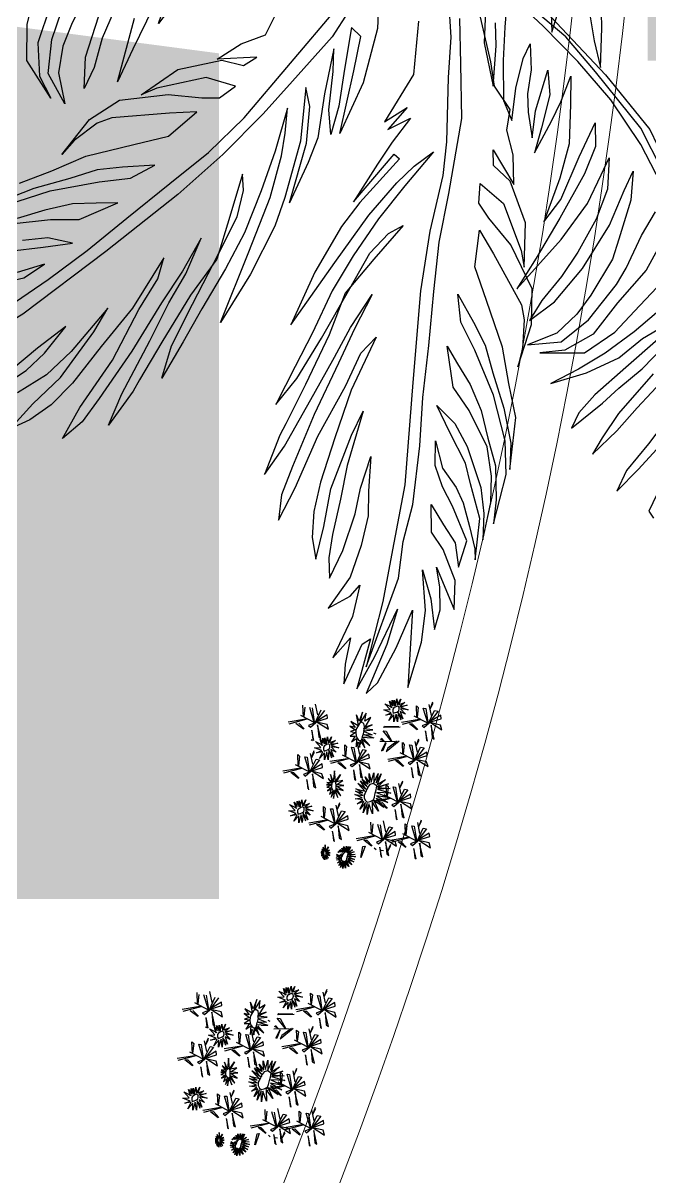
# Model space of a CAD drawing. Header units: millimetres. Extents: x 2508 to 2607, y 837 to 997.
# Drawn here: x 2546.173 to 2547.629, y 846.532 to 849.211 of the extents above; entities that cross this region are included whole.
import ezdxf

# ---------------------------------------------------------------- set-up
doc = ezdxf.new("R2010")
doc.units = ezdxf.units.MM
doc.layers.add('pergolas', color=24, linetype='Continuous')
doc.layers.add('PISO EST', color=250, linetype='Continuous', lineweight=0)

# ---------------------------------------------------------------- blocks, each defined once
blk = doc.blocks.new('A-19')
at = {"color": 8}
for points in [[(0.2924, -0.0842), (0.3241, -0.1263), (0.3136, -0.0962)], [(0.3299, -0.1079), (0.3533, -0.1551), (0.3706, -0.1924), (0.3511, -0.12)], [(0.3743, -0.1113), (0.388, -0.1428), (0.3971, -0.1761), (0.4084, -0.2), (0.407, -0.1643), (0.3919, -0.1176)], [(0.402, -0.084), (0.4229, -0.1271), (0.4325, -0.152), (0.4374, -0.1821), (0.4305, -0.2172), (0.4493, -0.1828), (0.4449, -0.1443), (0.4283, -0.0951)], [(0.4468, -0.1066), (0.461, -0.1481), (0.4591, -0.1858), (0.4461, -0.211), (0.4733, -0.168), (0.4731, -0.1269), (0.465, -0.0953)], [(-0.121, -0.0934), (-0.1224, -0.136), (-0.1329, -0.1022)], [(-0.1649, -0.1119), (-0.1705, -0.1457), (-0.1777, -0.176), (-0.1793, -0.1316), (-0.1784, -0.0947)], [(0.0289, -0.1233), (0.0344, -0.1838), (0.0676, -0.2377), (0.0416, -0.2216), (0.0637, -0.2465), (0.0378, -0.2335), (0.0588, -0.2609), (0.0756, -0.2857), (0.1025, -0.3285), (0.0566, -0.2742), (0.0504, -0.2797), (0.0954, -0.3291), (0.1163, -0.3565), (0.1467, -0.4084), (0.1737, -0.4678), (0.1237, -0.3974), (0.0853, -0.3434), (0.0534, -0.3067), (0.0338, -0.2881), (0.0118, -0.2716), (0.0444, -0.3102), (0.0744, -0.3476), (0.103, -0.3897), (0.1267, -0.4296), (0.1492, -0.4772), (0.169, -0.5154), (0.1907, -0.5582), (0.1669, -0.5288), (0.139, -0.4832), (0.1069, -0.4268), (0.0841, -0.3866), (0.0631, -0.3644), (0.0461, -0.3553), (0.0795, -0.3935), (0.112, -0.4321), (0.1302, -0.4793), (0.157, -0.5357), (0.1793, -0.5803), (0.1864, -0.5932), (0.2035, -0.6377), (0.1808, -0.6057), (0.1477, -0.5466), (0.1242, -0.5045), (0.1061, -0.4709), (0.0813, -0.4335), (0.1015, -0.4726), (0.1196, -0.5115), (0.1472, -0.5697), (0.172, -0.6289), (0.1842, -0.6607), (0.1879, -0.6895), (0.1688, -0.6531), (0.143, -0.5942), (0.1118, -0.5374), (0.0945, -0.5003), (0.077, -0.482), (0.1053, -0.542), (0.124, -0.5963), (0.1401, -0.6464), (0.1478, -0.6799), (0.1497, -0.7094), (0.1456, -0.7339), (0.1365, -0.6967), (0.1285, -0.654), (0.1051, -0.5931), (0.0916, -0.566), (0.11, -0.6277), (0.1173, -0.6656), (0.1265, -0.7058), (0.1305, -0.7324), (0.13, -0.7555), (0.1147, -0.7239), (0.1008, -0.6823), (0.0949, -0.6533), (0.0831, -0.6172), (0.0858, -0.6568), (0.0861, -0.6848), (0.0938, -0.7183), (0.1065, -0.7541), (0.1315, -0.7893), (0.1065, -0.7759), (0.0955, -0.7635), (0.1039, -0.7989), (0.126, -0.8456), (0.1059, -0.8231), (0.1122, -0.853), (0.1135, -0.8754), (0.093, -0.8301), (0.0835, -0.8244), (0.0989, -0.881), (0.0789, -0.8449), (0.0527, -0.7904), (0.065, -0.8305), (0.0884, -0.8861), (0.0756, -0.8743), (0.0541, -0.8346), (0.0355, -0.7918), (0.041, -0.8793), (0.0254, -0.8279), (0.0211, -0.7921), (0.0242, -0.7461), (0.0149, -0.7788), (0.0107, -0.8138), (0.0041, -0.7913), (0.0045, -0.7651), (0.0084, -0.7428), (-0.0116, -0.7911), (-0.0128, -0.7582), (0.0007, -0.7228), (0.014, -0.7031), (0.0144, -0.6717), (0.0004, -0.6948), (-0.0126, -0.7154), (-0.0165, -0.743), (-0.0259, -0.7132), (-0.0098, -0.6737), (0.0015, -0.6517), (0.01, -0.6276), (0.0096, -0.5996), (0.0018, -0.6307), (-0.0138, -0.6524), (-0.0217, -0.6699), (-0.0291, -0.6968), (-0.035, -0.722), (-0.0354, -0.7346), (-0.0409, -0.6877), (-0.03, -0.6482), (-0.0243, -0.6251), (-0.0065, -0.5901), (0.0079, -0.5596), (-0.0125, -0.5799), (-0.0264, -0.6061), (-0.0418, -0.6527), (-0.0451, -0.6821), (-0.0441, -0.7119), (-0.0531, -0.6695), (-0.0541, -0.6397), (-0.0492, -0.6065), (-0.0285, -0.5653), (-0.0106, -0.5386), (-0.0035, -0.4921), (-0.0155, -0.5123), (-0.0296, -0.5355), (-0.0421, -0.5653), (-0.0499, -0.5964), (-0.0587, -0.6279), (-0.0594, -0.6667), (-0.0563, -0.6937), (-0.0705, -0.6377), (-0.0695, -0.5997), (-0.0561, -0.5477), (-0.035, -0.4969), (-0.0192, -0.4648), (-0.0157, -0.4332), (-0.0336, -0.4651), (-0.0467, -0.491), (-0.0554, -0.5225), (-0.0681, -0.5627), (-0.0758, -0.6022), (-0.0748, -0.632), (-0.0817, -0.5732), (-0.0736, -0.5347), (-0.0666, -0.4934), (-0.0483, -0.4405), (-0.0349, -0.4021), (-0.0405, -0.3605), (-0.0562, -0.3873), (-0.0881, -0.4454), (-0.091, -0.4622), (-0.089, -0.4947), (-0.084, -0.5157), (-0.0994, -0.4675), (-0.1003, -0.4272), (-0.0758, -0.3771), (-0.051, -0.3468), (-0.0397, -0.3299), (-0.041, -0.3075), (-0.0677, -0.3303), (-0.0878, -0.3838), (-0.0909, -0.4027), (-0.0926, -0.3523), (-0.0753, -0.3051), (-0.0561, -0.2873), (-0.0557, -0.2694), (-0.0792, -0.3086), (-0.0785, -0.275), (-0.0715, -0.2473), (-0.0753, -0.2238), (-0.0574, -0.1971), (-0.0534, -0.1695), (-0.0415, -0.1191)], [(0.0741, -0.105), (0.0755, -0.1317), (0.0916, -0.1934), (0.118, -0.2511), (0.1021, -0.1797), (0.0942, -0.1409), (0.1049, -0.1307), (0.1128, -0.1779), (0.1194, -0.22), (0.1283, -0.252), (0.1306, -0.2239), (0.1256, -0.1806), (0.1248, -0.1547), (0.1356, -0.2058), (0.1431, -0.2557), (0.154, -0.2839), (0.1753, -0.3297), (0.156, -0.2619), (0.1521, -0.2203), (0.1569, -0.1987), (0.1627, -0.2595), (0.1805, -0.3236), (0.1921, -0.356), (0.2197, -0.4105), (0.2536, -0.4652), (0.2216, -0.385), (0.1972, -0.3234), (0.1844, -0.2761), (0.1801, -0.2504), (0.1776, -0.2222), (0.1915, -0.271), (0.2074, -0.316), (0.2264, -0.3635), (0.2478, -0.4044), (0.2749, -0.4497), (0.2961, -0.4872), (0.3203, -0.5286), (0.3093, -0.492), (0.2854, -0.4444), (0.2555, -0.3868), (0.2348, -0.3453), (0.2276, -0.3156), (0.2285, -0.297), (0.2432, -0.3452), (0.2579, -0.3935), (0.2877, -0.4343), (0.3204, -0.4875), (0.3457, -0.5305), (0.3528, -0.5434), (0.3808, -0.5819), (0.3656, -0.5461), (0.3339, -0.4861), (0.3121, -0.443), (0.2929, -0.4101), (0.2755, -0.3698), (0.2968, -0.4072), (0.3205, -0.443), (0.3544, -0.4977), (0.3912, -0.5515), (0.4107, -0.5782), (0.4328, -0.597), (0.4132, -0.5619), (0.3764, -0.5081), (0.3464, -0.4505), (0.3247, -0.4158), (0.3181, -0.3918), (0.3537, -0.4489), (0.3892, -0.4927), (0.4218, -0.534), (0.4457, -0.5587), (0.4702, -0.5757), (0.4923, -0.5861), (0.4668, -0.5578), (0.4353, -0.5278), (0.3974, -0.4759), (0.3815, -0.449), (0.4232, -0.4981), (0.4511, -0.5247), (0.4841, -0.5452)], [(0.5082, -0.542), (0.4741, -0.5199), (0.4535, -0.5), (0.429, -0.4697), (0.4614, -0.4943), (0.5081, -0.5336)], [(0.5015, -0.4205), (0.4767, -0.4145), (0.4534, -0.399), (0.4845, -0.4088)], [(0.4932, -0.3844), (0.455, -0.3798), (0.4216, -0.3753), (0.4497, -0.3692), (0.4784, -0.3723)], [(0.4911, -0.3535), (0.4466, -0.3486), (0.414, -0.3483), (0.3703, -0.3296), (0.3946, -0.33), (0.4216, -0.3307), (0.4532, -0.3378), (0.4844, -0.3475)], [(0.4973, -0.3321), (0.4469, -0.3159), (0.3914, -0.3058), (0.3558, -0.3016), (0.3282, -0.2869), (0.3648, -0.2891), (0.3935, -0.2922), (0.4247, -0.302), (0.4654, -0.3132), (0.5028, -0.3281)], [(0.4816, -0.3074), (0.4449, -0.2933), (0.4064, -0.2768), (0.3521, -0.2634), (0.3125, -0.2538), (0.2806, -0.2265), (0.3117, -0.2279), (0.377, -0.2332), (0.3935, -0.2393), (0.4197, -0.2587), (0.4338, -0.2749), (0.4025, -0.2351), (0.3683, -0.2131), (0.313, -0.2065), (0.2748, -0.2103), (0.2546, -0.2106), (0.2365, -0.1973), (0.27, -0.1872), (0.3259, -0.1995), (0.3435, -0.2071), (0.3021, -0.1783), (0.2522, -0.1677), (0.2276, -0.1736), (0.2124, -0.1643), (0.2573, -0.1664), (0.2301, -0.149), (0.2024, -0.139), (0.1897, -0.1134)], [(-0.047, -0.1112), (-0.0456, -0.1482), (-0.0559, -0.1971), (-0.0592, -0.1513), (-0.0586, -0.1253)], [(-0.0719, -0.0971), (-0.0692, -0.1302), (-0.0674, -0.1681), (-0.0676, -0.2134), (-0.0772, -0.2362), (-0.0816, -0.1996), (-0.09, -0.1659), (-0.0979, -0.1492), (-0.099, -0.1787), (-0.0948, -0.2058), (-0.0957, -0.2266), (-0.1003, -0.2557), (-0.104, -0.2252), (-0.1181, -0.1791), (-0.1201, -0.2069), (-0.1109, -0.2446), (-0.1029, -0.273), (-0.1221, -0.2369), (-0.1325, -0.2149), (-0.144, -0.1859), (-0.1438, -0.2181), (-0.1422, -0.2626), (-0.1314, -0.3015), (-0.1134, -0.3511), (-0.1328, -0.3259), (-0.1535, -0.2775), (-0.1717, -0.2388), (-0.1719, -0.2658), (-0.1596, -0.2965), (-0.1316, -0.3468), (-0.1048, -0.3922), (-0.0829, -0.4271), (-0.133, -0.3711), (-0.1629, -0.3304), (-0.1783, -0.2978), (-0.1874, -0.2785), (-0.1856, -0.3142), (-0.1729, -0.348), (-0.152, -0.3855), (-0.1335, -0.4133), (-0.1111, -0.4404), (-0.0972, -0.4629), (-0.1255, -0.4418), (-0.1572, -0.4041), (-0.1879, -0.3551), (-0.2044, -0.3155), (-0.2147, -0.2935), (-0.212, -0.3267), (-0.1987, -0.3709), (-0.1914, -0.3933), (-0.1666, -0.4343), (-0.151, -0.456), (-0.128, -0.4774), (-0.0948, -0.4908), (-0.133, -0.4873), (-0.1642, -0.4622), (-0.1959, -0.4223), (-0.2068, -0.4038), (-0.2243, -0.3668), (-0.2402, -0.3399)], [(-0.2512, -0.3667), (-0.2295, -0.4059), (-0.1969, -0.4432), (-0.1694, -0.4786), (-0.1372, -0.4968), (-0.109, -0.4996), (-0.1594, -0.4997), (-0.1941, -0.4763), (-0.2162, -0.4523), (-0.2417, -0.4256)], [(-0.2411, -0.4543), (-0.2159, -0.4758), (-0.1829, -0.5001), (-0.1529, -0.5181), (-0.1215, -0.5345), (-0.1617, -0.5223), (-0.1987, -0.5053), (-0.2252, -0.4834), (-0.2428, -0.4734)], [(-0.243, -0.4843), (-0.2064, -0.5165), (-0.1714, -0.5473), (-0.1532, -0.5677), (-0.1449, -0.5853), (-0.1799, -0.5567), (-0.1986, -0.5397), (-0.2251, -0.5178), (-0.2502, -0.492)], [(-0.2374, -0.5236), (-0.198, -0.5685), (-0.1795, -0.5963), (-0.1686, -0.6148), (-0.1963, -0.5881), (-0.2192, -0.5623), (-0.2519, -0.5272)], [(-0.2665, -0.5577), (-0.2323, -0.6029), (-0.2073, -0.6331), (-0.1961, -0.6568), (-0.2208, -0.6319), (-0.2496, -0.6003)], [(-0.2551, -0.632), (-0.2327, -0.6795), (-0.2377, -0.6872)], [(-0.2482, -0.2932), (-0.2236, -0.245), (-0.1721, -0.181), (-0.1382, -0.1413), (-0.0552, -0.0709)]]:
    blk.add_lwpolyline(points, dxfattribs=at)
at = {"color": 1}
for points in [[(-0.1153, -0.1122), (-0.1835, -0.1842), (-0.2337, -0.2465), (-0.2684, -0.3188)], [(-0.2523, -0.3188), (-0.2236, -0.2633), (-0.1894, -0.2128), (-0.1519, -0.1692), (-0.1126, -0.1292), (-0.0628, -0.0821)], [(-0.0028, -0.2605), (0.0014, -0.2985), (0.0162, -0.3616), (0.0266, -0.4295), (0.0353, -0.5335), (0.0445, -0.6497), (0.0595, -0.7294), (0.0693, -0.7819), (0.0883, -0.8559), (0.0517, -0.7553), (0.0462, -0.7137), (0.0354, -0.672), (0.0274, -0.6052), (0.0241, -0.5503), (0.0171, -0.4915), (0.0113, -0.4302), (0.0054, -0.3741), (-0.0054, -0.3189), (-0.0203, -0.2339), (-0.0191, -0.172), (-0.018, -0.1205)], [(-0.0051, -0.0999), (-0.0079, -0.1416), (-0.0049, -0.1874), (-0.0028, -0.2605), (-0.0028, -0.2605)], [(0.1719, -0.1914), (0.2051, -0.2286), (0.2508, -0.2747), (0.3021, -0.3203), (0.3839, -0.3847), (0.4779, -0.4558), (0.5726, -0.5131), (0.6394, -0.5354), (0.6761, -0.5412), (0.6229, -0.521), (0.5719, -0.4956), (0.502, -0.4526), (0.4492, -0.4165), (0.4049, -0.3838), (0.3599, -0.3468), (0.311, -0.3078), (0.2671, -0.2724), (0.2266, -0.2333), (0.1215, -0.109)], [(0.1084, -0.1125), (0.1269, -0.1411), (0.1719, -0.1914), (0.1719, -0.1914)]]:
    blk.add_lwpolyline(points, dxfattribs=at)
blk = doc.blocks.new('mh')
at = {"color": 86, "linetype": 'Continuous'}
for p, q in [((998.5181, 665.3863), (998.5072, 665.3446)), ((998.5074, 665.3476), (998.5142, 665.3886)), ((998.4038, 665.3744), (998.3929, 665.3326)), ((998.3932, 665.3356), (998.3999, 665.3766)), ((998.4168, 665.3406), (998.403, 665.3584)), ((998.4984, 665.36), (998.5156, 665.3271)), ((998.5172, 665.3704), (998.5169, 665.3638)), ((998.5169, 665.3638), (998.5302, 665.3512)), ((998.531, 665.3526), (998.5172, 665.3704)), ((998.3877, 665.3411), (998.3611, 665.3422)), ((998.3651, 665.3379), (998.3874, 665.3404)), ((998.3842, 665.348), (998.4014, 665.3151)), ((998.4001, 665.3105), (998.4079, 665.3292)), ((998.4026, 665.3518), (998.416, 665.3392)), ((998.4079, 665.3292), (998.4115, 665.3249)), ((998.502, 665.3531), (998.4754, 665.3542)), ((998.4754, 665.3542), (998.4794, 665.3499)), ((998.4794, 665.3499), (998.5017, 665.3524)), ((998.5151, 665.328), (998.4807, 665.3381)), ((998.4807, 665.3381), (998.4813, 665.3327)), ((998.4813, 665.3327), (998.514, 665.3279)), ((998.5144, 665.3225), (998.5221, 665.3412)), ((998.5258, 665.3369), (998.5151, 665.3245)), ((998.5221, 665.3412), (998.5258, 665.3369)), ((998.5571, 665.3286), (998.5331, 665.3334)), ((998.5341, 665.3335), (998.5549, 665.3311)), ((998.3584, 665.3136), (998.3836, 665.3082)), ((998.4008, 665.316), (998.3664, 665.3261)), ((998.367, 665.3207), (998.3997, 665.3159)), ((998.4016, 665.3141), (998.3718, 665.2999)), ((998.3733, 665.2921), (998.3994, 665.312)), ((998.383, 665.2858), (998.3985, 665.3115)), ((998.3994, 665.312), (998.3912, 665.2849)), ((998.3985, 665.3115), (998.4169, 665.2829)), ((998.4059, 665.286), (998.4001, 665.3105)), ((998.4115, 665.3249), (998.4008, 665.3125)), ((998.4062, 665.3081), (998.4347, 665.3056)), ((998.4383, 665.3007), (998.4066, 665.3081)), ((998.4429, 665.3166), (998.4188, 665.3214)), ((998.4199, 665.3215), (998.4407, 665.3192)), ((998.4347, 665.3056), (998.4383, 665.3007)), ((998.4404, 665.3229), (998.4426, 665.3204)), ((998.4407, 665.3192), (998.4429, 665.3166)), ((998.4671, 665.3166), (998.4815, 665.3224)), ((998.4828, 665.3226), (998.4696, 665.3156)), ((998.4727, 665.3256), (998.4979, 665.3202)), ((998.5158, 665.3261), (998.486, 665.3119)), ((998.486, 665.3119), (998.4875, 665.3041)), ((998.4875, 665.3041), (998.5137, 665.324)), ((998.4972, 665.2978), (998.5127, 665.3235)), ((998.5137, 665.324), (998.5054, 665.2969)), ((998.5127, 665.3235), (998.5311, 665.2948)), ((998.5202, 665.298), (998.5144, 665.3225)), ((998.5205, 665.3201), (998.549, 665.3176)), ((998.5526, 665.3126), (998.5209, 665.3201)), ((998.549, 665.3176), (998.5526, 665.3126)), ((998.6385, 665.3267), (998.6276, 665.285)), ((998.6278, 665.288), (998.6346, 665.3289)), ((998.6376, 665.3108), (998.6373, 665.3042)), ((998.6373, 665.3042), (998.6506, 665.2916)), ((998.6514, 665.293), (998.6376, 665.3108)), ((998.3912, 665.2849), (998.383, 665.2858)), ((998.4169, 665.2829), (998.4059, 665.286)), ((998.4958, 665.2774), (998.4849, 665.2357)), ((998.4851, 665.2386), (998.4919, 665.2796)), ((998.5054, 665.2969), (998.4972, 665.2978)), ((998.5311, 665.2948), (998.5202, 665.298)), ((998.6224, 665.2934), (998.5958, 665.2945)), ((998.5958, 665.2945), (998.5998, 665.2903)), ((998.5998, 665.2903), (998.6221, 665.2928)), ((998.6355, 665.2684), (998.6011, 665.2785)), ((998.6011, 665.2785), (998.6017, 665.273)), ((998.6188, 665.3004), (998.636, 665.2674)), ((998.6348, 665.2629), (998.6425, 665.2815)), ((998.6462, 665.2773), (998.6355, 665.2648)), ((998.6425, 665.2815), (998.6462, 665.2773)), ((998.4761, 665.2511), (998.4933, 665.2181)), ((998.4949, 665.2615), (998.4946, 665.2549)), ((998.4946, 665.2549), (998.5079, 665.2422)), ((998.5087, 665.2437), (998.4949, 665.2615)), ((998.5875, 665.257), (998.6019, 665.2628)), ((998.6032, 665.2629), (998.59, 665.256)), ((998.5931, 665.2659), (998.6183, 665.2605)), ((998.6017, 665.273), (998.6344, 665.2682)), ((998.6363, 665.2665), (998.6064, 665.2523)), ((998.6064, 665.2523), (998.6079, 665.2444)), ((998.6079, 665.2444), (998.6341, 665.2644)), ((998.6176, 665.2381), (998.6331, 665.2639)), ((998.6341, 665.2644), (998.6258, 665.2372)), ((998.6331, 665.2639), (998.6515, 665.2352)), ((998.6406, 665.2383), (998.6348, 665.2629)), ((998.6409, 665.2604), (998.6694, 665.2579)), ((998.673, 665.253), (998.6413, 665.2605)), ((998.6775, 665.269), (998.6535, 665.2738)), ((998.6545, 665.2738), (998.6753, 665.2715)), ((998.6694, 665.2579), (998.673, 665.253)), ((998.6753, 665.2715), (998.6775, 665.269)), ((998.4797, 665.2441), (998.4531, 665.2452)), ((998.4531, 665.2452), (998.4571, 665.241)), ((998.4571, 665.241), (998.4794, 665.2434)), ((998.4928, 665.219), (998.4584, 665.2291)), ((998.4584, 665.2291), (998.459, 665.2237)), ((998.459, 665.2237), (998.4917, 665.2189)), ((998.4921, 665.2136), (998.4998, 665.2322)), ((998.5035, 665.2279), (998.4928, 665.2155)), ((998.4998, 665.2322), (998.5035, 665.2279)), ((998.5348, 665.2197), (998.5108, 665.2244)), ((998.5118, 665.2245), (998.5326, 665.2222)), ((998.5326, 665.2222), (998.5348, 665.2197)), ((998.6258, 665.2372), (998.6176, 665.2381)), ((998.6515, 665.2352), (998.6406, 665.2383)), ((998.4448, 665.2077), (998.4592, 665.2134)), ((998.4605, 665.2136), (998.4473, 665.2066)), ((998.4504, 665.2166), (998.4756, 665.2112)), ((998.4936, 665.2171), (998.4637, 665.2029)), ((998.4637, 665.2029), (998.4652, 665.1951)), ((998.4652, 665.1951), (998.4914, 665.2151)), ((998.4749, 665.1888), (998.4904, 665.2145)), ((998.4914, 665.2151), (998.4831, 665.1879)), ((998.4904, 665.2145), (998.5088, 665.1859)), ((998.4979, 665.189), (998.4921, 665.2136)), ((998.4982, 665.2111), (998.5267, 665.2086)), ((998.5303, 665.2037), (998.4986, 665.2112)), ((998.5267, 665.2086), (998.5303, 665.2037)), ((998.6751, 665.2165), (998.6642, 665.1748)), ((998.6645, 665.1777), (998.6712, 665.2187)), ((998.6742, 665.2006), (998.6739, 665.194)), ((998.6881, 665.1828), (998.6742, 665.2006)), ((998.6883, 665.198), (998.7149, 665.2075)), ((998.689, 665.2028), (998.6883, 665.198)), ((998.7145, 665.208), (998.689, 665.2028)), ((998.4248, 665.178), (998.4273, 665.1729)), ((998.4831, 665.1879), (998.4749, 665.1888)), ((998.5088, 665.1859), (998.4979, 665.189)), ((998.588, 665.1809), (998.5771, 665.1392)), ((998.5774, 665.1421), (998.5842, 665.1831)), ((998.659, 665.1832), (998.6324, 665.1843)), ((998.6364, 665.1801), (998.6587, 665.1825)), ((998.6555, 665.1902), (998.6727, 665.1572)), ((998.6714, 665.1527), (998.6792, 665.1713)), ((998.6739, 665.194), (998.6873, 665.1813)), ((998.6792, 665.1713), (998.6828, 665.167)), ((998.6923, 665.1765), (998.6962, 665.1723)), ((998.4127, 665.1544), (998.4093, 665.1525)), ((998.4093, 665.1525), (998.4103, 665.1194)), ((998.4115, 665.1164), (998.4127, 665.1544)), ((998.4438, 665.1374), (998.4206, 665.1561)), ((998.4206, 665.1561), (998.4212, 665.1492)), ((998.4212, 665.1492), (998.4449, 665.1359)), ((998.4373, 665.1601), (998.4442, 665.1535)), ((998.4439, 665.1544), (998.4398, 665.1624)), ((998.4686, 665.1491), (998.4434, 665.1186)), ((998.445, 665.1537), (998.4443, 665.128)), ((998.4445, 665.123), (998.4606, 665.1452)), ((998.4449, 665.1543), (998.4455, 665.1637)), ((998.4477, 665.1501), (998.4671, 665.1594)), ((998.4656, 665.156), (998.4485, 665.1492)), ((998.4606, 665.1452), (998.4686, 665.1491)), ((998.4671, 665.1594), (998.4656, 665.156)), ((998.4905, 665.1432), (998.4796, 665.1015)), ((998.4798, 665.1045), (998.4866, 665.1454)), ((998.5719, 665.1476), (998.5454, 665.1487)), ((998.5454, 665.1487), (998.5493, 665.1445)), ((998.5493, 665.1445), (998.5717, 665.1469)), ((998.5684, 665.1546), (998.5856, 665.1216)), ((998.5872, 665.165), (998.5868, 665.1584)), ((998.5868, 665.1584), (998.6002, 665.1457)), ((998.601, 665.1472), (998.5872, 665.165)), ((998.6297, 665.1557), (998.6549, 665.1503)), ((998.6721, 665.1581), (998.6377, 665.1682)), ((998.6383, 665.1628), (998.671, 665.158)), ((998.6729, 665.1562), (998.643, 665.142)), ((998.643, 665.142), (998.6446, 665.1342)), ((998.6446, 665.1342), (998.6707, 665.1542)), ((998.6543, 665.1279), (998.6697, 665.1536)), ((998.6707, 665.1542), (998.6624, 665.127)), ((998.6697, 665.1536), (998.6881, 665.125)), ((998.6772, 665.1281), (998.6714, 665.1527)), ((998.6828, 665.167), (998.6721, 665.1546)), ((998.6775, 665.1502), (998.706, 665.1477)), ((998.7096, 665.1428), (998.6779, 665.1503)), ((998.684, 665.139), (998.6984, 665.1447)), ((998.6997, 665.1449), (998.6864, 665.1379)), ((998.7141, 665.1588), (998.6901, 665.1635)), ((998.6912, 665.1636), (998.712, 665.1613)), ((998.6975, 665.1604), (998.6981, 665.155)), ((998.706, 665.1477), (998.7096, 665.1428)), ((998.4708, 665.1169), (998.488, 665.0839)), ((998.4896, 665.1273), (998.4893, 665.1207)), ((998.4893, 665.1207), (998.5026, 665.1081)), ((998.5034, 665.1095), (998.4896, 665.1273)), ((998.5371, 665.1112), (998.5515, 665.1169)), ((998.5528, 665.1171), (998.5395, 665.1101)), ((998.5427, 665.1201), (998.5678, 665.1147)), ((998.585, 665.1226), (998.5506, 665.1326)), ((998.5506, 665.1326), (998.5512, 665.1272)), ((998.5512, 665.1272), (998.5839, 665.1224)), ((998.5858, 665.1207), (998.556, 665.1064)), ((998.5575, 665.0986), (998.5837, 665.1186)), ((998.5672, 665.0923), (998.5827, 665.118)), ((998.5837, 665.1186), (998.5754, 665.0914)), ((998.5827, 665.118), (998.6011, 665.0894)), ((998.5843, 665.1171), (998.5921, 665.1357)), ((998.5901, 665.0925), (998.5843, 665.1171)), ((998.5958, 665.1314), (998.5851, 665.119)), ((998.5921, 665.1357), (998.5958, 665.1314)), ((998.6271, 665.1232), (998.603, 665.128)), ((998.6041, 665.128), (998.6249, 665.1257)), ((998.6249, 665.1257), (998.6271, 665.1232)), ((998.6624, 665.127), (998.6543, 665.1279)), ((998.6786, 665.1373), (998.6677, 665.0956)), ((998.668, 665.0986), (998.6748, 665.1395)), ((998.6881, 665.125), (998.6772, 665.1281)), ((998.6778, 665.1214), (998.6774, 665.1148)), ((998.6774, 665.1148), (998.6908, 665.1022)), ((998.6916, 665.1036), (998.6778, 665.1214)), ((998.405, 665.1108), (998.3941, 665.0691)), ((998.3943, 665.0721), (998.4011, 665.113)), ((998.4041, 665.0949), (998.4038, 665.0883)), ((998.4038, 665.0883), (998.4171, 665.0757)), ((998.418, 665.0771), (998.4041, 665.0949)), ((998.4744, 665.11), (998.4478, 665.1111)), ((998.4478, 665.1111), (998.4518, 665.1068)), ((998.4518, 665.1068), (998.4741, 665.1093)), ((998.4875, 665.0849), (998.4531, 665.095)), ((998.4531, 665.095), (998.4536, 665.0896)), ((998.4536, 665.0896), (998.4864, 665.0848)), ((998.4868, 665.0794), (998.4945, 665.0981)), ((998.4982, 665.0938), (998.4875, 665.0813)), ((998.4945, 665.0981), (998.4982, 665.0938)), ((998.5295, 665.0855), (998.5055, 665.0903)), ((998.5065, 665.0903), (998.5273, 665.088)), ((998.5273, 665.088), (998.5295, 665.0855)), ((998.556, 665.1064), (998.5575, 665.0986)), ((998.5754, 665.0914), (998.5672, 665.0923)), ((998.6011, 665.0894), (998.5901, 665.0925)), ((998.5905, 665.1146), (998.6189, 665.1121)), ((998.6226, 665.1072), (998.5908, 665.1147)), ((998.6189, 665.1121), (998.6226, 665.1072)), ((998.6625, 665.104), (998.636, 665.1051)), ((998.636, 665.1051), (998.6399, 665.1009)), ((998.6399, 665.1009), (998.6623, 665.1034)), ((998.6756, 665.079), (998.6412, 665.0891)), ((998.6412, 665.0891), (998.6418, 665.0836)), ((998.659, 665.111), (998.6762, 665.078)), ((998.6749, 665.0735), (998.6827, 665.0921)), ((998.6827, 665.0921), (998.6864, 665.0879)), ((998.3889, 665.0775), (998.3623, 665.0786)), ((998.3623, 665.0786), (998.3663, 665.0744)), ((998.3663, 665.0744), (998.3886, 665.0769)), ((998.402, 665.0525), (998.3676, 665.0626)), ((998.3676, 665.0626), (998.3682, 665.0571)), ((998.3853, 665.0845), (998.4025, 665.0515)), ((998.4013, 665.047), (998.409, 665.0656)), ((998.4127, 665.0614), (998.402, 665.0489)), ((998.409, 665.0656), (998.4127, 665.0614)), ((998.4395, 665.0735), (998.4539, 665.0793)), ((998.4552, 665.0795), (998.442, 665.0725)), ((998.4451, 665.0825), (998.4703, 665.0771)), ((998.4882, 665.083), (998.4584, 665.0688)), ((998.4584, 665.0688), (998.4599, 665.061)), ((998.4599, 665.061), (998.4861, 665.0809)), ((998.4696, 665.0547), (998.4851, 665.0804)), ((998.4861, 665.0809), (998.4778, 665.0538)), ((998.4851, 665.0804), (998.5035, 665.0517)), ((998.4926, 665.0549), (998.4868, 665.0794)), ((998.4929, 665.077), (998.5214, 665.0745)), ((998.525, 665.0695), (998.4933, 665.077)), ((998.5214, 665.0745), (998.525, 665.0695)), ((998.6277, 665.0676), (998.6421, 665.0734)), ((998.6434, 665.0735), (998.6301, 665.0665)), ((998.6333, 665.0765), (998.6585, 665.0711)), ((998.6418, 665.0836), (998.6745, 665.0788)), ((998.6764, 665.0771), (998.6466, 665.0629)), ((998.6466, 665.0629), (998.6481, 665.055)), ((998.6481, 665.055), (998.6743, 665.075)), ((998.6578, 665.0487), (998.6733, 665.0745)), ((998.6743, 665.075), (998.666, 665.0478)), ((998.6733, 665.0745), (998.6917, 665.0458)), ((998.6807, 665.0489), (998.6749, 665.0735)), ((998.6864, 665.0879), (998.6757, 665.0754)), ((998.6811, 665.071), (998.7095, 665.0685)), ((998.7132, 665.0636), (998.6814, 665.0711)), ((998.7177, 665.0796), (998.6936, 665.0844)), ((998.6947, 665.0844), (998.7155, 665.0821)), ((998.7095, 665.0685), (998.7132, 665.0636)), ((998.7155, 665.0821), (998.7177, 665.0796)), ((998.354, 665.0411), (998.3684, 665.0469)), ((998.3697, 665.047), (998.3565, 665.0401)), ((998.3596, 665.05), (998.3848, 665.0446)), ((998.3682, 665.0571), (998.4009, 665.0523)), ((998.4028, 665.0506), (998.3729, 665.0364)), ((998.3729, 665.0364), (998.3745, 665.0285)), ((998.3745, 665.0285), (998.4006, 665.0485)), ((998.3842, 665.0222), (998.3996, 665.048)), ((998.4006, 665.0485), (998.3923, 665.0213)), ((998.3996, 665.048), (998.418, 665.0193)), ((998.4071, 665.0224), (998.4013, 665.047)), ((998.4074, 665.0445), (998.4359, 665.042)), ((998.4395, 665.0371), (998.4078, 665.0446)), ((998.444, 665.0531), (998.42, 665.0579)), ((998.4211, 665.0579), (998.4419, 665.0556)), ((998.4359, 665.042), (998.4395, 665.0371)), ((998.4419, 665.0556), (998.444, 665.0531)), ((998.4778, 665.0538), (998.4696, 665.0547)), ((998.5035, 665.0517), (998.4926, 665.0549)), ((998.666, 665.0478), (998.6578, 665.0487)), ((998.6917, 665.0458), (998.6807, 665.0489)), ((998.3923, 665.0213), (998.3842, 665.0222)), ((998.418, 665.0193), (998.4071, 665.0224))]:
    blk.add_line(p, q, dxfattribs=at)
at = {"color": 50, "linetype": 'Continuous'}
for p, q in [((998.5835, 665.3559), (998.5966, 665.351)), ((998.5964, 665.3553), (998.5835, 665.3559)), ((998.5859, 665.3623), (998.5964, 665.3553)), ((998.6017, 665.3574), (998.5859, 665.3623)), ((998.5917, 665.3731), (998.5998, 665.3562)), ((998.605, 665.3604), (998.5917, 665.3731)), ((998.6058, 665.3753), (998.605, 665.3604)), ((998.6127, 665.3579), (998.6058, 665.3753)), ((998.618, 665.3709), (998.6127, 665.3579)), ((998.6156, 665.3556), (998.618, 665.3709)), ((998.6305, 665.3634), (998.6156, 665.3556)), ((998.6177, 665.3517), (998.6305, 665.3634)), ((998.5966, 665.3483), (998.5805, 665.3447)), ((998.5805, 665.3447), (998.5944, 665.3433)), ((998.5944, 665.3433), (998.5808, 665.3359)), ((998.5808, 665.3359), (998.5935, 665.3407)), ((998.583, 665.3511), (998.5966, 665.3483)), ((998.5966, 665.351), (998.583, 665.3511)), ((998.5935, 665.3407), (998.5889, 665.3268)), ((998.5889, 665.3268), (998.5979, 665.3379)), ((998.5979, 665.3379), (998.5953, 665.3212)), ((998.5953, 665.3212), (998.5998, 665.3365)), ((998.5998, 665.3365), (998.6062, 665.3186)), ((998.6037, 665.3363), (998.616, 665.3251)), ((998.6062, 665.3186), (998.6037, 665.3363)), ((998.6096, 665.3371), (998.627, 665.3312)), ((998.616, 665.3251), (998.6096, 665.3371)), ((998.6119, 665.342), (998.6336, 665.3438)), ((998.627, 665.3312), (998.6119, 665.342)), ((998.6156, 665.3464), (998.6339, 665.3521)), ((998.6336, 665.3438), (998.6156, 665.3464)), ((998.6301, 665.3353), (998.6165, 665.3399)), ((998.6339, 665.3521), (998.6177, 665.3517)), ((998.4396, 665.3024), (998.4501, 665.2954)), ((998.4554, 665.2975), (998.4396, 665.3024)), ((998.4454, 665.3132), (998.4536, 665.2963)), ((998.4587, 665.3006), (998.4454, 665.3132)), ((998.4595, 665.3155), (998.4587, 665.3006)), ((998.4664, 665.298), (998.4595, 665.3155)), ((998.4717, 665.311), (998.4664, 665.298)), ((998.4693, 665.2957), (998.4717, 665.311)), ((998.4843, 665.3036), (998.4693, 665.2957)), ((998.4715, 665.2918), (998.4843, 665.3036)), ((998.4503, 665.2885), (998.4342, 665.2848)), ((998.4342, 665.2848), (998.4481, 665.2834)), ((998.4481, 665.2834), (998.4345, 665.276)), ((998.4345, 665.276), (998.4472, 665.2808)), ((998.4367, 665.2912), (998.4503, 665.2885)), ((998.4503, 665.2911), (998.4367, 665.2912)), ((998.4372, 665.296), (998.4503, 665.2911)), ((998.4501, 665.2954), (998.4372, 665.296)), ((998.4472, 665.2808), (998.4427, 665.2669)), ((998.4427, 665.2669), (998.4516, 665.278)), ((998.4516, 665.278), (998.449, 665.2613)), ((998.449, 665.2613), (998.4535, 665.2767)), ((998.4535, 665.2767), (998.4599, 665.2587)), ((998.4574, 665.2764), (998.4697, 665.2652)), ((998.4599, 665.2587), (998.4574, 665.2764)), ((998.4634, 665.2772), (998.4807, 665.2713)), ((998.4697, 665.2652), (998.4634, 665.2772)), ((998.4656, 665.2821), (998.4874, 665.2839)), ((998.4807, 665.2713), (998.4656, 665.2821)), ((998.4693, 665.2865), (998.4876, 665.2922)), ((998.4874, 665.2839), (998.4693, 665.2865)), ((998.4838, 665.2754), (998.4703, 665.28)), ((998.4876, 665.2922), (998.4715, 665.2918)), ((998.5221, 665.2784), (998.5388, 665.2748)), ((998.5381, 665.2718), (998.5221, 665.2784)), ((998.531, 665.2838), (998.5409, 665.2764)), ((998.5388, 665.2748), (998.531, 665.2838)), ((998.5407, 665.2865), (998.5447, 665.277)), ((998.5409, 665.2764), (998.5407, 665.2865)), ((998.5415, 665.2748), (998.5428, 665.2755)), ((998.5428, 665.2755), (998.5478, 665.2762)), ((998.5447, 665.277), (998.5459, 665.2872)), ((998.5459, 665.2872), (998.5473, 665.2767)), ((998.5473, 665.2767), (998.5513, 665.2869)), ((998.5478, 665.2762), (998.5525, 665.2759)), ((998.5513, 665.2869), (998.5524, 665.2763)), ((998.5524, 665.2763), (998.5597, 665.2853)), ((998.5525, 665.2759), (998.5578, 665.2725)), ((998.5597, 665.2853), (998.556, 665.2764)), ((998.556, 665.2764), (998.5685, 665.2805)), ((998.5685, 665.2805), (998.5608, 665.2731)), ((998.5608, 665.2731), (998.5744, 665.2765)), ((998.5744, 665.2765), (998.5624, 665.2697)), ((998.6854, 665.2905), (998.6988, 665.292)), ((998.698, 665.2894), (998.6854, 665.2905)), ((998.6995, 665.2899), (998.6899, 665.283)), ((998.6899, 665.283), (998.6991, 665.2886)), ((998.6902, 665.2956), (998.6992, 665.2937)), ((998.6988, 665.292), (998.6902, 665.2956)), ((998.695, 665.2985), (998.7003, 665.2945)), ((998.6992, 665.2937), (998.695, 665.2985)), ((998.6974, 665.2802), (998.6995, 665.2899)), ((998.7023, 665.2875), (998.6974, 665.2802)), ((998.7007, 665.2887), (998.6985, 665.2892)), ((998.6987, 665.2896), (998.6988, 665.2908)), ((998.6991, 665.289), (998.6987, 665.2896)), ((998.6988, 665.2908), (998.6992, 665.2919)), ((998.6992, 665.2919), (998.7006, 665.2936)), ((998.7002, 665.2999), (998.7023, 665.2948)), ((998.7003, 665.2945), (998.7002, 665.2999)), ((998.7006, 665.2936), (998.7013, 665.294)), ((998.7035, 665.2884), (998.7007, 665.2887)), ((998.7013, 665.294), (998.704, 665.2944)), ((998.7023, 665.2948), (998.703, 665.3003)), ((998.7036, 665.2789), (998.7023, 665.2875)), ((998.703, 665.3003), (998.7037, 665.2947)), ((998.7059, 665.2884), (998.7035, 665.2884)), ((998.7046, 665.2878), (998.7036, 665.2789)), ((998.7037, 665.2947), (998.7059, 665.3001)), ((998.704, 665.2944), (998.7065, 665.2942)), ((998.7102, 665.2797), (998.7046, 665.2878)), ((998.7059, 665.3001), (998.7064, 665.2944)), ((998.7084, 665.2883), (998.7059, 665.2884)), ((998.7064, 665.2944), (998.7104, 665.2993)), ((998.7065, 665.2942), (998.7094, 665.2924)), ((998.7076, 665.2881), (998.7102, 665.2797)), ((998.7164, 665.2826), (998.7076, 665.2881)), ((998.7104, 665.2993), (998.7084, 665.2945)), ((998.7084, 665.2945), (998.7151, 665.2967)), ((998.7098, 665.2892), (998.7084, 665.2883)), ((998.7093, 665.2898), (998.7164, 665.2826)), ((998.7187, 665.2865), (998.7093, 665.2898)), ((998.7094, 665.2924), (998.7106, 665.2907)), ((998.7106, 665.2907), (998.7098, 665.2892)), ((998.7151, 665.2967), (998.711, 665.2927)), ((998.711, 665.2927), (998.7183, 665.2945)), ((998.7199, 665.2917), (998.711, 665.2899)), ((998.711, 665.2899), (998.7187, 665.2865)), ((998.7183, 665.2945), (998.7118, 665.2909)), ((998.7118, 665.2909), (998.7199, 665.2917)), ((998.5133, 665.2689), (998.5381, 665.2718)), ((998.5366, 665.2668), (998.5133, 665.2689)), ((998.5395, 665.2679), (998.5216, 665.255)), ((998.5216, 665.255), (998.5387, 665.2654)), ((998.5355, 665.2498), (998.5395, 665.2679)), ((998.5446, 665.2634), (998.5355, 665.2498)), ((998.5416, 665.2656), (998.5375, 665.2665)), ((998.538, 665.2672), (998.5381, 665.2695)), ((998.5386, 665.2662), (998.538, 665.2672)), ((998.5381, 665.2695), (998.5389, 665.2716)), ((998.5389, 665.2716), (998.5415, 665.2748)), ((998.5468, 665.265), (998.5416, 665.2656)), ((998.547, 665.2474), (998.5446, 665.2634)), ((998.5513, 665.265), (998.5468, 665.265)), ((998.5489, 665.264), (998.547, 665.2474)), ((998.5593, 665.2489), (998.5489, 665.264)), ((998.556, 665.2649), (998.5513, 665.265)), ((998.5545, 665.2646), (998.5593, 665.2489)), ((998.571, 665.2542), (998.5545, 665.2646)), ((998.5587, 665.2665), (998.556, 665.2649)), ((998.5576, 665.2677), (998.571, 665.2542)), ((998.5752, 665.2615), (998.5576, 665.2677)), ((998.5578, 665.2725), (998.5601, 665.2694)), ((998.5601, 665.2694), (998.5587, 665.2665)), ((998.5774, 665.2712), (998.5609, 665.2679)), ((998.5609, 665.2679), (998.5752, 665.2615)), ((998.5624, 665.2697), (998.5774, 665.2712)), ((998.6928, 665.2522), (998.7004, 665.2468)), ((998.7021, 665.2486), (998.6928, 665.2522)), ((998.7019, 665.2521), (998.6958, 665.2561)), ((998.6958, 665.2561), (998.7021, 665.2486)), ((998.7019, 665.2536), (998.6979, 665.2582)), ((998.7021, 665.2556), (998.6979, 665.2582)), ((998.7027, 665.2589), (998.7011, 665.2613)), ((998.7028, 665.2598), (998.7011, 665.2613)), ((998.704, 665.2512), (998.7048, 665.2503)), ((998.704, 665.2508), (998.7048, 665.2503)), ((998.706, 665.2531), (998.7075, 665.2521)), ((998.7063, 665.2538), (998.7075, 665.2521)), ((998.7071, 665.2559), (998.7108, 665.2525)), ((998.7078, 665.2639), (998.7104, 665.2537)), ((998.7127, 665.255), (998.7078, 665.2639)), ((998.7106, 665.2643), (998.7127, 665.255)), ((998.7161, 665.2549), (998.7106, 665.2643)), ((998.7151, 665.2652), (998.7161, 665.2549)), ((998.7191, 665.2559), (998.7151, 665.2652)), ((998.7202, 665.2645), (998.7191, 665.2559)), ((998.7217, 665.2552), (998.7202, 665.2645)), ((998.7267, 665.2621), (998.7217, 665.2552)), ((998.7225, 665.2522), (998.722, 665.2493)), ((998.722, 665.2493), (998.7313, 665.2391)), ((998.7324, 665.2407), (998.7225, 665.2522)), ((998.7237, 665.254), (998.7267, 665.2621)), ((998.7333, 665.2587), (998.7237, 665.254)), ((998.7251, 665.2517), (998.7333, 665.2587)), ((998.7379, 665.2547), (998.7251, 665.2517)), ((998.7263, 665.2499), (998.7379, 665.2547)), ((998.7399, 665.2496), (998.7263, 665.2499)), ((998.7264, 665.2476), (998.7399, 665.2496)), ((998.4086, 665.2141), (998.399, 665.2311)), ((998.399, 665.2311), (998.4124, 665.2208)), ((998.4097, 665.233), (998.4184, 665.22)), ((998.4124, 665.2208), (998.4097, 665.233)), ((998.4184, 665.22), (998.4223, 665.232)), ((998.4223, 665.232), (998.4239, 665.2199)), ((998.4239, 665.2199), (998.4325, 665.2329)), ((998.4325, 665.2329), (998.4326, 665.2206)), ((998.4326, 665.2206), (998.4462, 665.2292)), ((998.4462, 665.2292), (998.438, 665.2175)), ((998.5685, 665.2219), (998.5704, 665.2027)), ((998.5759, 665.2045), (998.5685, 665.2219)), ((998.6995, 665.2445), (998.688, 665.2413)), ((998.688, 665.2413), (998.7002, 665.2416)), ((998.6887, 665.2471), (998.6995, 665.2445)), ((998.7004, 665.2468), (998.6887, 665.2471)), ((998.7002, 665.2416), (998.6889, 665.2361)), ((998.6889, 665.2361), (998.7006, 665.2384)), ((998.7006, 665.2384), (998.6894, 665.2321)), ((998.6894, 665.2321), (998.7026, 665.2372)), ((998.7026, 665.2372), (998.6964, 665.227)), ((998.6964, 665.227), (998.7053, 665.2368)), ((998.7053, 665.2368), (998.7017, 665.2229)), ((998.7017, 665.2229), (998.7062, 665.2362)), ((998.7062, 665.2362), (998.7075, 665.2211)), ((998.7075, 665.2211), (998.7084, 665.2369)), ((998.7084, 665.2369), (998.7133, 665.2203)), ((998.7123, 665.2379), (998.7193, 665.2224)), ((998.7133, 665.2203), (998.7123, 665.2379)), ((998.7167, 665.2382), (998.7249, 665.2239)), ((998.7193, 665.2224), (998.7167, 665.2382)), ((998.7199, 665.2383), (998.7312, 665.2287)), ((998.7249, 665.2239), (998.7199, 665.2383)), ((998.7223, 665.2409), (998.7357, 665.2354)), ((998.7312, 665.2287), (998.7223, 665.2409)), ((998.7245, 665.2435), (998.7389, 665.2432)), ((998.7357, 665.2354), (998.7245, 665.2435)), ((998.7389, 665.2432), (998.7264, 665.2476)), ((998.735, 665.2359), (998.7331, 665.2386)), ((998.3768, 665.2036), (998.3983, 665.2115)), ((998.3999, 665.2084), (998.3768, 665.2036)), ((998.3792, 665.1956), (998.3999, 665.2084)), ((998.3977, 665.1983), (998.3792, 665.1956)), ((998.4071, 665.2133), (998.3829, 665.2177)), ((998.3983, 665.2115), (998.3829, 665.2177)), ((998.3894, 665.1842), (998.3977, 665.1983)), ((998.4118, 665.1979), (998.3894, 665.1842)), ((998.4001, 665.206), (998.4022, 665.21)), ((998.4037, 665.2005), (998.4001, 665.206)), ((998.4035, 665.2111), (998.4022, 665.21)), ((998.4035, 665.2111), (998.4149, 665.2179)), ((998.4102, 665.1992), (998.4037, 665.2005)), ((998.4157, 665.2017), (998.4062, 665.1817)), ((998.4062, 665.1817), (998.4118, 665.1979)), ((998.4176, 665.2002), (998.4102, 665.1992)), ((998.4149, 665.2179), (998.4199, 665.2192)), ((998.4179, 665.1795), (998.4157, 665.2017)), ((998.4194, 665.2005), (998.4176, 665.2002)), ((998.4207, 665.2006), (998.4179, 665.1795)), ((998.4194, 665.2005), (998.4305, 665.2028)), ((998.4199, 665.2192), (998.4252, 665.2195)), ((998.4217, 665.1999), (998.4293, 665.1812)), ((998.4252, 665.2195), (998.4319, 665.2189)), ((998.4285, 665.2024), (998.4368, 665.1778)), ((998.4286, 665.2024), (998.4293, 665.1812)), ((998.4296, 665.2023), (998.4292, 665.2007)), ((998.4303, 665.1995), (998.4295, 665.2026)), ((998.4385, 665.2043), (998.4305, 665.2028)), ((998.4319, 665.2189), (998.4374, 665.2166)), ((998.4362, 665.1929), (998.4358, 665.203)), ((998.4374, 665.2166), (998.442, 665.213)), ((998.438, 665.2175), (998.4579, 665.2188)), ((998.4542, 665.1872), (998.438, 665.2012)), ((998.4424, 665.206), (998.4385, 665.2043)), ((998.4397, 665.2046), (998.4542, 665.1872)), ((998.4595, 665.1983), (998.4397, 665.2046)), ((998.442, 665.213), (998.4433, 665.2091)), ((998.4585, 665.2097), (998.4421, 665.209)), ((998.4421, 665.209), (998.4595, 665.1983)), ((998.4433, 665.2091), (998.4424, 665.206)), ((998.4579, 665.2188), (998.446, 665.2143)), ((998.446, 665.2143), (998.4585, 665.2097)), ((998.527, 665.1976), (998.541, 665.1877)), ((998.5442, 665.1911), (998.527, 665.1976)), ((998.5491, 665.1941), (998.5326, 665.2049)), ((998.5326, 665.2049), (998.5442, 665.1911)), ((998.5517, 665.1912), (998.5365, 665.2089)), ((998.5531, 665.1983), (998.5365, 665.2089)), ((998.5571, 665.1936), (998.5424, 665.2146)), ((998.5625, 665.1965), (998.5424, 665.2146)), ((998.5478, 665.1957), (998.5492, 665.1941)), ((998.5515, 665.1993), (998.5543, 665.1975)), ((998.5521, 665.2007), (998.5543, 665.1975)), ((998.5536, 665.2045), (998.5605, 665.1983)), ((998.5548, 665.2195), (998.5597, 665.2006)), ((998.564, 665.2029), (998.5548, 665.2195)), ((998.5602, 665.2202), (998.564, 665.2029)), ((998.5704, 665.2027), (998.5602, 665.2202)), ((998.578, 665.2206), (998.5759, 665.2045)), ((998.5807, 665.2032), (998.578, 665.2206)), ((998.59, 665.2161), (998.5807, 665.2032)), ((998.5844, 665.201), (998.59, 665.2161)), ((998.6024, 665.2097), (998.5844, 665.201)), ((998.587, 665.1968), (998.6024, 665.2097)), ((998.6108, 665.2023), (998.587, 665.1968)), ((998.5894, 665.1934), (998.6108, 665.2023)), ((998.4362, 665.1929), (998.4368, 665.1778)), ((998.5395, 665.1834), (998.518, 665.1775)), ((998.518, 665.1775), (998.5408, 665.1779)), ((998.5194, 665.1883), (998.5395, 665.1834)), ((998.541, 665.1877), (998.5194, 665.1883)), ((998.5408, 665.1779), (998.5197, 665.1677)), ((998.5197, 665.1677), (998.5414, 665.1719)), ((998.5414, 665.1719), (998.5206, 665.1602)), ((998.5206, 665.1602), (998.5453, 665.1699)), ((998.5453, 665.1699), (998.5336, 665.1507)), ((998.5336, 665.1507), (998.5503, 665.1691)), ((998.5503, 665.1691), (998.5435, 665.1432)), ((998.5478, 665.195), (998.5492, 665.1941)), ((998.5544, 665.1399), (998.556, 665.1692)), ((998.556, 665.1692), (998.5651, 665.1384)), ((998.5632, 665.1711), (998.5763, 665.1422)), ((998.5651, 665.1384), (998.5632, 665.1711)), ((998.5715, 665.1716), (998.5866, 665.1451)), ((998.5763, 665.1422), (998.5715, 665.1716)), ((998.5774, 665.1718), (998.5983, 665.154)), ((998.5866, 665.1451), (998.5774, 665.1718)), ((998.5819, 665.1767), (998.6068, 665.1664)), ((998.5983, 665.154), (998.5819, 665.1767)), ((998.586, 665.1816), (998.6128, 665.181)), ((998.6068, 665.1664), (998.586, 665.1816)), ((998.6146, 665.1928), (998.5894, 665.1934)), ((998.5895, 665.1891), (998.6146, 665.1928)), ((998.6128, 665.181), (998.5895, 665.1891)), ((998.3575, 665.1521), (998.3656, 665.1353)), ((998.3707, 665.1395), (998.3575, 665.1521)), ((998.3716, 665.1544), (998.3707, 665.1395)), ((998.3784, 665.137), (998.3716, 665.1544)), ((998.3838, 665.1499), (998.3784, 665.137)), ((998.3814, 665.1347), (998.3838, 665.1499)), ((998.3963, 665.1425), (998.3814, 665.1347)), ((998.3835, 665.1308), (998.3963, 665.1425)), ((998.5435, 665.1432), (998.5519, 665.1679)), ((998.5519, 665.1679), (998.5544, 665.1399)), ((998.3623, 665.1274), (998.3463, 665.1238)), ((998.3463, 665.1238), (998.3602, 665.1223)), ((998.3602, 665.1223), (998.3466, 665.115)), ((998.3466, 665.115), (998.3592, 665.1198)), ((998.3488, 665.1302), (998.3623, 665.1274)), ((998.3624, 665.1301), (998.3488, 665.1302)), ((998.3492, 665.135), (998.3624, 665.1301)), ((998.3622, 665.1344), (998.3492, 665.135)), ((998.3517, 665.1413), (998.3622, 665.1344)), ((998.3674, 665.1365), (998.3517, 665.1413)), ((998.3592, 665.1198), (998.3547, 665.1059)), ((998.3547, 665.1059), (998.3637, 665.117)), ((998.3637, 665.117), (998.3611, 665.1003)), ((998.3611, 665.1003), (998.3656, 665.1156)), ((998.3656, 665.1156), (998.3719, 665.0976)), ((998.3695, 665.1153), (998.3817, 665.1042)), ((998.3719, 665.0976), (998.3695, 665.1153)), ((998.3754, 665.1161), (998.3927, 665.1103)), ((998.3817, 665.1042), (998.3754, 665.1161)), ((998.3776, 665.1211), (998.3994, 665.1228)), ((998.3927, 665.1103), (998.3776, 665.1211)), ((998.3814, 665.1255), (998.3997, 665.1312)), ((998.3994, 665.1228), (998.3814, 665.1255)), ((998.3958, 665.1143), (998.3823, 665.119)), ((998.3997, 665.1312), (998.3835, 665.1308))]:
    blk.add_line(p, q, dxfattribs=at)
for points in [[(998.5995, 665.3481), (998.5997, 665.3498), (998.6013, 665.3519), (998.6047, 665.3545), (998.6104, 665.3547), (998.6136, 665.3525), (998.6122, 665.349), (998.611, 665.345), (998.6082, 665.3403), (998.6035, 665.3394), (998.5998, 665.3396), (998.597, 665.3431), (998.5985, 665.3472), (998.6001, 665.3495)], [(998.4532, 665.2882), (998.4534, 665.2899), (998.455, 665.2921), (998.4584, 665.2946), (998.4641, 665.2948), (998.4674, 665.2926), (998.4659, 665.2891), (998.4647, 665.2851), (998.462, 665.2805), (998.4572, 665.2795), (998.4535, 665.2797), (998.4507, 665.2832), (998.4522, 665.2873), (998.4538, 665.2897)], [(998.7106, 665.2508), (998.7132, 665.2523), (998.7153, 665.2535), (998.7197, 665.2536), (998.7226, 665.2518), (998.7244, 665.2497), (998.7238, 665.246), (998.7216, 665.2418), (998.7183, 665.2406), (998.7132, 665.2395), (998.7093, 665.2383), (998.7042, 665.2375), (998.7014, 665.242), (998.7025, 665.2462), (998.7058, 665.2487)], [(998.7106, 665.2508), (998.7098, 665.2506), (998.7093, 665.2502), (998.7088, 665.2499), (998.7084, 665.2495), (998.7077, 665.2492), (998.7068, 665.2489), (998.7058, 665.2486), (998.7058, 665.2487)], [(998.56, 665.1951), (998.5648, 665.1979), (998.5689, 665.2001), (998.577, 665.2002), (998.5825, 665.197), (998.5857, 665.193), (998.5846, 665.1861), (998.5806, 665.1783), (998.5744, 665.1762), (998.565, 665.1741), (998.5576, 665.1718), (998.5482, 665.1703), (998.5429, 665.1788), (998.5449, 665.1866), (998.5511, 665.1912)], [(998.56, 665.1951), (998.5587, 665.1948), (998.5577, 665.194), (998.5568, 665.1935), (998.5559, 665.1927), (998.5547, 665.1921), (998.5529, 665.1916), (998.5512, 665.1911), (998.5511, 665.1912)], [(998.3653, 665.1271), (998.3655, 665.1289), (998.3671, 665.131), (998.3704, 665.1336), (998.3762, 665.1338), (998.3794, 665.1315), (998.378, 665.128), (998.3768, 665.124), (998.374, 665.1194), (998.3692, 665.1185), (998.3655, 665.1187), (998.3628, 665.1222), (998.3643, 665.1263), (998.3658, 665.1286)]]:
    blk.add_lwpolyline(points, dxfattribs=at)

msp = doc.modelspace()

# ---------------------------------------------------------------- hatches: boundary and pattern name
at = {"layer": 'PISO EST', "lineweight": 0}
h = msp.add_hatch(dxfattribs=at)
h.set_pattern_fill('AR-CONC', color=256, scale=0.002, style=0)
h.set_pattern_definition([(50, (-142.9073, -102.22134), (0.364369338, -0.03187817), [0.0381, -0.4191]), (355, (-142.9073, -102.22134), (-0.07048565, 0.382113286), [0.03048, -0.33528]), (100.451, (-142.87695, -102.224), (0.293885003, 0.350233376), [0.03238, -0.35618]), (46.1842, (-142.9073, -102.11974), (0.54215808, -0.084084656), [0.05715, -0.62865]), (96.6356, (-142.86213, -102.12675), (0.47480847, 0.49485111), [0.04857, -0.53427]), (351.184, (-142.9073, -102.11974), (0.47480921, 0.49485024), [0.04572, -0.50292]), (21, (-142.8565, -102.14514), (0.30322976, -0.204531037), [0.0381, -0.4191]), (326, (-142.8565, -102.14514), (0.123604057, 0.36837593), [0.03048, -0.33528]), (71.4514, (-142.83124, -102.1622), (0.42683298, 0.163845715), [0.03238, -0.35618]), (37.5, (-142.90731, -102.22134), (0.0061772065, 0.169110078), [0, -0.331216, 0, -0.34036, 0, -0.33655]), (7.5, (-142.90731, -102.22134), (0.133639325, 0.20036115), [0, -0.194056, 0, -0.323596, 0, -0.12827]), (327.5, (-143.0206, -102.22134), (0.2711811903, -0.011457488), [0, -0.127, 0, -0.39624, 0, -0.52578]), (317.5, (-143.0714, -102.22134), (0.296258363, 0.050852982), [0, -0.1651, 0, -0.263144, 0, -0.37338])])
h.paths.add_polyline_path([(2551.6239, 861.4243), (2547.6239, 861.4243), (2547.6239, 866.3243), (2551.6239, 866.3243)])
h.paths.add_polyline_path([(2573.5239, 866.3243), (2547.6239, 866.3243), (2547.6239, 867.3243), (2573.5239, 867.3243)])
h.paths.add_polyline_path([(2547.6239, 861.4243), (2548.6239, 861.4243), (2548.6239, 849.1243), (2547.6239, 849.1243)])
h = msp.add_hatch(dxfattribs=at)
h.set_pattern_fill('AR-CONC', color=256, scale=0.002, style=0)
h.set_pattern_definition([(50, (-142.9073, -102.22134), (0.364369338, -0.03187817), [0.0381, -0.4191]), (355, (-142.9073, -102.22134), (-0.07048565, 0.382113286), [0.03048, -0.33528]), (100.451, (-142.87695, -102.224), (0.293885003, 0.350233376), [0.03238, -0.35618]), (46.1842, (-142.9073, -102.11974), (0.54215808, -0.084084656), [0.05715, -0.62865]), (96.6356, (-142.86213, -102.12675), (0.47480847, 0.49485111), [0.04857, -0.53427]), (351.184, (-142.9073, -102.11974), (0.47480921, 0.49485024), [0.04572, -0.50292]), (21, (-142.8565, -102.14514), (0.30322976, -0.204531037), [0.0381, -0.4191]), (326, (-142.8565, -102.14514), (0.123604057, 0.36837593), [0.03048, -0.33528]), (71.4514, (-142.83124, -102.1622), (0.42683298, 0.163845715), [0.03238, -0.35618]), (37.5, (-142.90731, -102.22134), (0.0061772065, 0.169110078), [0, -0.331216, 0, -0.34036, 0, -0.33655]), (7.5, (-142.90731, -102.22134), (0.133639325, 0.20036115), [0, -0.194056, 0, -0.323596, 0, -0.12827]), (327.5, (-143.0206, -102.22134), (0.2711811903, -0.011457488), [0, -0.127, 0, -0.39624, 0, -0.52578]), (317.5, (-143.0714, -102.22134), (0.296258363, 0.050852982), [0, -0.1651, 0, -0.263144, 0, -0.37338])])
h.paths.add_polyline_path([(2538.6638, 845.7106), (2540.4879, 847.0337), (2542.1183, 845.7106), (2542.1183, 841.66), (2538.6638, 841.66)])
h.paths.add_polyline_path([(2541.307, 847.9168), (2544.6887, 847.3225), (2544.6887, 843.1695), (2542.9168, 842.1637), (2541.1047, 843.1695)])
h.paths.add_polyline_path([(2541.869, 849.7666), (2546.6278, 849.1412), (2546.6278, 847.1779), (2542.3872, 847.1779), (2541.307, 847.9168)])

# ---------------------------------------------------------------- linework, layer by layer
at = {"layer": 'PISO EST', "color": 251}
for centre, radius, start, end in [((2536.7823, 850.4281), 10.8536, 277.55608, 357.3085), ((2536.763, 850.437), 10.7533, 277.731, 357.23092)]:
    msp.add_arc(centre, radius, start, end, dxfattribs=at)

# ---------------------------------------------------------------- block references
at = {"xscale": -1, "rotation": 90}
for p in [(3212.1653, 1845.9886), (3211.9193, 1845.3214)]:
    msp.add_blockref('mh', p, dxfattribs=at)
at = {"layer": 'pergolas', "xscale": -2.046488804899269, "yscale": 2.046488804899269, "zscale": 2.046488804899269}
msp.add_blockref('A-19', (2547.1506, 849.4686), dxfattribs=at)

doc.saveas('drawing.dxf')
